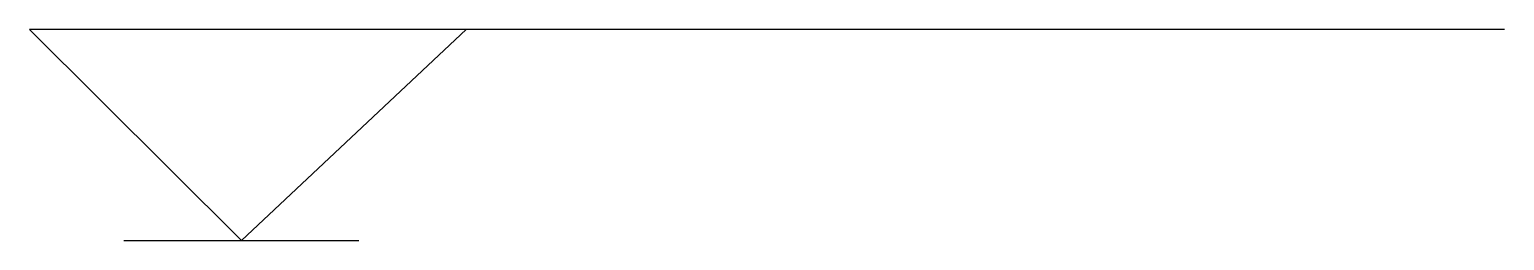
# Model space of a CAD drawing. Extents: x 60409 to 60861, y 44040 to 44105.
import ezdxf

# ---------------------------------------------------------------- set-up
doc = ezdxf.new("R2010")
doc.units = 0
doc.header["$LTSCALE"] = 20
doc.header["$MEASUREMENT"] = 0
doc.layers.add('4', color=5, linetype='CONTINUOUS')

msp = doc.modelspace()

# ---------------------------------------------------------------- linework, layer by layer
at = {"layer": '4', "linetype": 'BYBLOCK', "ltscale": 2}
for p, q in [((60860.77, 44104.87), (60408.98, 44104.87)), ((60408.98, 44104.87), (60473.87, 44040.22)), ((60473.87, 44040.22), (60542.7, 44104.87)), ((60437.89, 44040.22), (60509.84, 44040.22))]:
    msp.add_line(p, q, dxfattribs=at)

doc.saveas('drawing.dxf')
